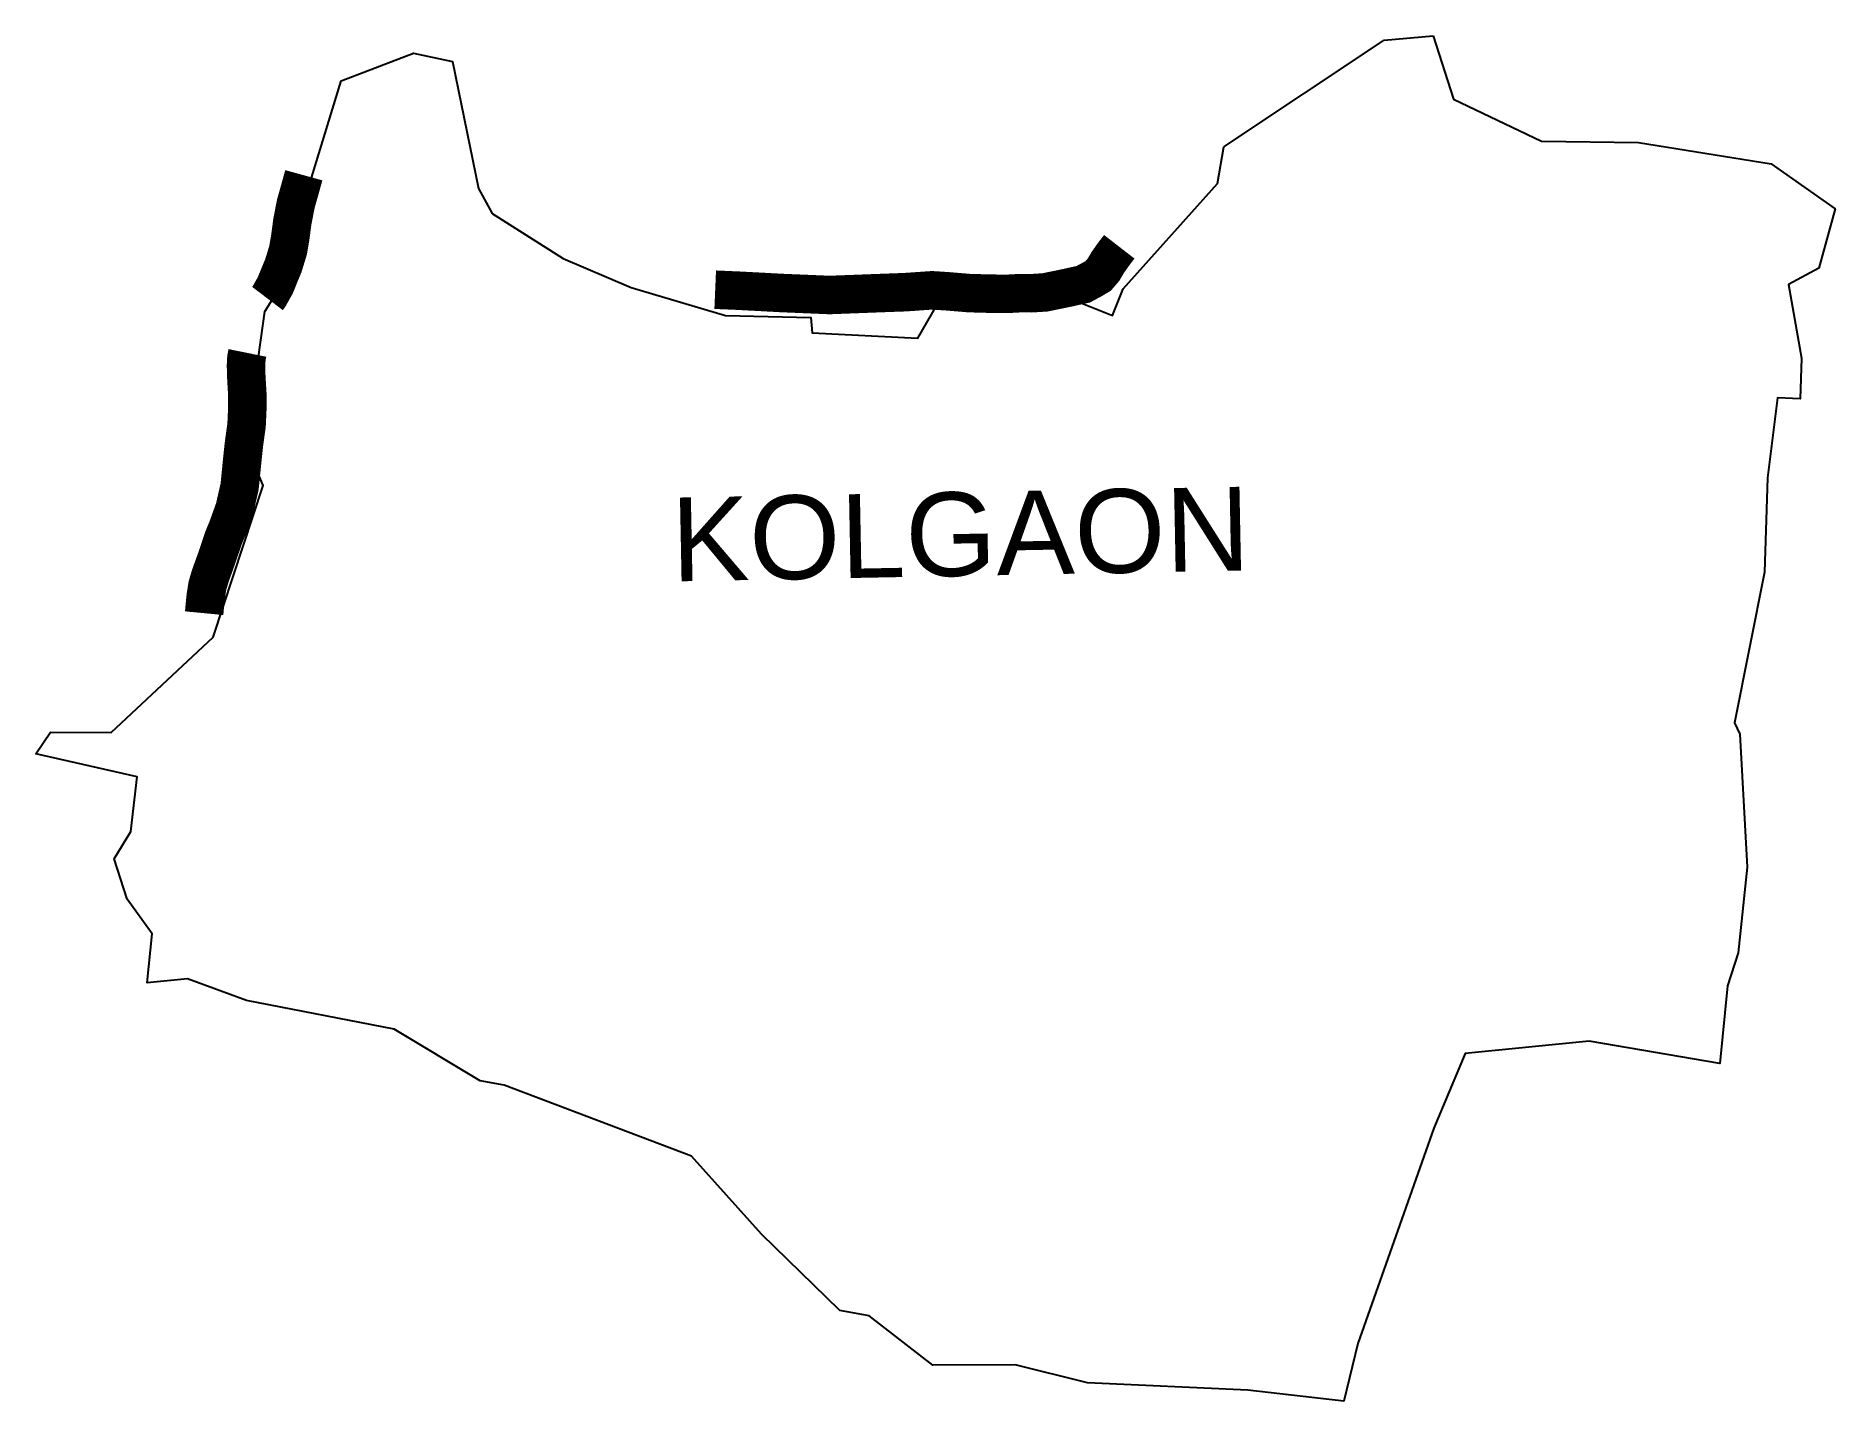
# Model space of a CAD drawing. Header units: metres. Extents: x 275043 to 277378, y 2078787 to 2080559.
import ezdxf

# ---------------------------------------------------------------- set-up
doc = ezdxf.new("R2010")
doc.units = ezdxf.units.M
doc.header["$MEASUREMENT"] = 0
for name, color, linetype in [('NATURALLY PROTECTED', 3, 'Continuous'), ('village', 3, 'Continuous'), ('VILLAGE NAME', 250, 'Continuous')]:
    doc.layers.add(name, color=color, linetype=linetype)
doc.styles.get("Standard").update_dxf_attribs({"font": 'arial.ttf'})

msp = doc.modelspace()

# ---------------------------------------------------------------- linework, layer by layer
at = {"layer": 'NATURALLY PROTECTED', "color": 116, "true_color": 0x136734, "const_width": 50, "flags": 128}
for points in [[(275390.6, 2080378.2), (275385.7, 2080360.4), (275380.3, 2080341.5), (275375.7, 2080317.7), (275373, 2080297.2), (275370.2, 2080280.9), (275364, 2080260.6), (275359.2, 2080249.2), (275353.6, 2080235.3), (275345.6, 2080221.1), (275343.4, 2080218.2)], [(276449.3, 2080285.3), (276442.4, 2080276.4), (276434.4, 2080265.1), (276428.9, 2080255.7), (276422, 2080247.6), (276415, 2080243.4), (276402.6, 2080236.7), (276383, 2080232.3), (276352.8, 2080226.1), (276335.3, 2080225), (276320.2, 2080225.1), (276304, 2080224.2), (276282.5, 2080224.4), (276254, 2080225.2), (276225.1, 2080227.6), (276206.2, 2080228.8), (276171.6, 2080226.4), (276133.5, 2080225), (276073.2, 2080222.7), (276011.1, 2080225.3), (275990.8, 2080226.4), (275955.1, 2080228.3), (275924.7, 2080229.6)], [(275317.4, 2080147.5), (275316.1, 2080141.1), (275315.6, 2080131.4), (275315.9, 2080117.5), (275317.3, 2080093.3), (275317.2, 2080073.2), (275316.3, 2080053.7), (275312.8, 2080028.3), (275310.6, 2080007.4), (275308.1, 2079982.1), (275307.2, 2079973.6), (275300.8, 2079945.5), (275291.6, 2079919.9), (275286.5, 2079907.6), (275277.3, 2079880.3), (275269.4, 2079858.5), (275265.6, 2079845.7), (275263.3, 2079831.4), (275261.2, 2079809.6)]]:
    msp.add_lwpolyline(points, dxfattribs=at)
at = {"layer": 'village'}
msp.add_lwpolyline([(276793.2, 2080553.8), (276856.7, 2080559)], dxfattribs=at)
at = {"layer": 'village', "color": 3, "true_color": 0x00ff00}
for points in [[(276856.7, 2080559, 0), (276883.1, 2080477.1, 0), (276997.3, 2080422.3, 0), (277123.4, 2080420.9, 0), (277295.6, 2080393, 0), (277378.5, 2080334.8, 0), (277357.3, 2080257.7, 0), (277318, 2080236.5, 0), (277334.9, 2080140.8, 0), (277333, 2080087.8, 0), (277303.7, 2080089.2, 0), (277290.6, 2079985.4, 0), (277287.1, 2079862.7, 0), (277247.9, 2079667.4, 0), (277254.9, 2079652.7, 0), (277264.6, 2079479.9, 0), (277252.7, 2079368.7, 0), (277238.8, 2079325.8, 0), (277229.1, 2079224.9, 0), (277059.5, 2079253.7, 0), (276898.1, 2079237.8, 0), (276857.5, 2079141, 0), (276759, 2078861.4, 0), (276740.7, 2078786.7, 0), (276616.2, 2078800.6, 0), (276408, 2078810.4, 0), (276314.3, 2078833.7, 0), (276207.2, 2078833.3, 0), (276124.6, 2078897.4, 0), (276086.7, 2078904.3, 0), (275984.6, 2079003.2, 0), (275893.9, 2079104.5, 0), (275650.9, 2079196.7, 0), (275619.4, 2079202.2, 0), (275507.7, 2079269.7, 0), (275316.4, 2079306.6, 0), (275239.7, 2079334.9, 0), (275187.1, 2079329.6, 0), (275193.8, 2079393.2, 0)], [(275193.8, 2079393.2, 0), (275161.1, 2079438.3, 0), (275144.6, 2079490.8, 0), (275166.1, 2079526, 0), (275174.1, 2079597.3, 0), (275042.9, 2079627, 0), (275061.6, 2079655.3, 0), (275140.7, 2079654.7, 0), (275272.9, 2079778.6, 0), (275337.7, 2079975.5, 0), (275315.8, 2080027.6, 0), (275339.9, 2080201.3, 0), (275371, 2080250.9, 0), (275389.3, 2080338, 0), (275438.9, 2080501, 0), (275533.1, 2080536.7, 0), (275583.5, 2080526.1, 0), (275617.2, 2080361.1, 0), (275635.1, 2080328.6, 0), (275727.4, 2080270, 0), (275815.6, 2080232.3, 0), (275938.1, 2080196.2, 0), (276048.8, 2080193.5, 0), (276050.4, 2080173.8, 0), (276187.9, 2080166.7, 0), (276212, 2080208.8, 0), (276382, 2080219.4, 0), (276440.4, 2080196.3, 0), (276454.5, 2080230.7, 0), (276576.6, 2080367.4, 0), (276585, 2080415.3, 0), (276793.2, 2080553.8, 0)]]:
    msp.add_polyline3d(points, dxfattribs=at)

# ---------------------------------------------------------------- texts
at = {"layer": 'VILLAGE NAME', "insert": (275866.5, 2079959.5), "char_height": 108.748, "attachment_point": 1, "rotation": 1.1028}
msp.add_mtext_dynamic_manual_height_columns('{\\fArial|b0|i0|c0|p34;KOLGAON}', width=726.929, gutter_width=543.7, heights=[0], dxfattribs=at)

doc.saveas('drawing.dxf')
